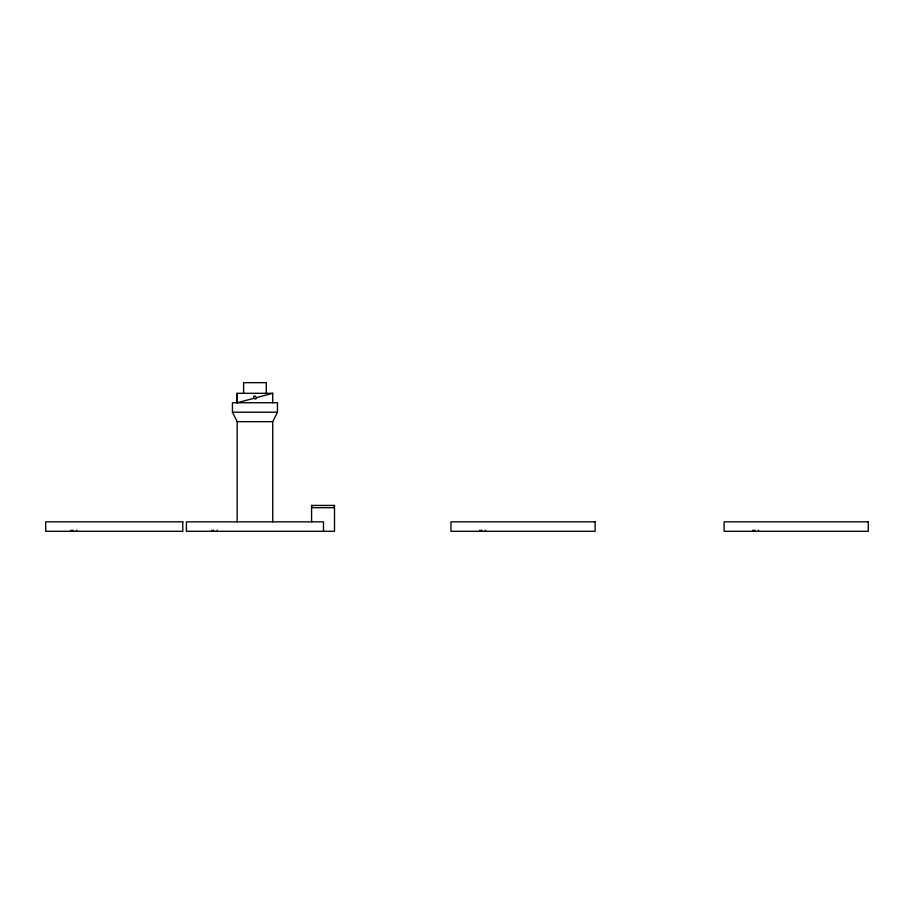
<?xml version="1.0" encoding="UTF-8"?>
<svg xmlns="http://www.w3.org/2000/svg" width="914" height="914" viewBox="0 0 914 914"><rect width="100%" height="100%" fill="white"/><g stroke="black" fill="none" stroke-linecap="round" stroke-linejoin="round"><path stroke-width="1.37" d="M253.578 398.401C253.452 391.409 259.667 401.212 253.578 398.401L237.194 402.754L237.194 393.306L272.703 393.306L272.738 402.754M272.738 521.848L272.738 421.662L277.456 412.214L277.456 402.754L232.442 402.754L232.442 412.214L237.172 421.662L237.172 521.848M256.583 397.601L272.703 393.306M232.442 412.214L277.456 412.214M237.172 421.662L272.738 421.662M758.517 530.12L758.517 531.297M754.838 530.12L754.838 531.297M753.045 530.12L753.045 531.297M485.345 530.12L485.345 531.297M481.655 530.12L481.655 531.297M479.873 530.12L479.873 531.297M334.284 505.431L334.284 507.67L311.811 507.67L311.811 505.431M323.487 531.297L323.499 521.848L186.41 521.848L186.41 531.297L334.501 531.297L334.501 505.431L311.583 505.431L311.583 521.768M266.294 393.306L266.294 382.669L243.604 382.669L243.604 393.306M237.194 393.306L237.194 402.754M217.258 530.12L217.258 531.297M213.579 530.12L213.579 531.297M211.797 530.12L211.797 531.297M76.559 530.12L76.559 531.297M72.869 530.12L72.869 531.297M71.086 530.12L71.086 531.297M182.789 521.848L45.7 521.848L45.711 531.297L182.789 531.297L182.789 521.848M595.128 521.848L450.945 521.848L450.945 531.297L595.128 531.297L595.117 521.848M868.3 521.848L724.116 521.848L724.116 531.297L868.3 531.297L868.289 521.848"/></g></svg>
